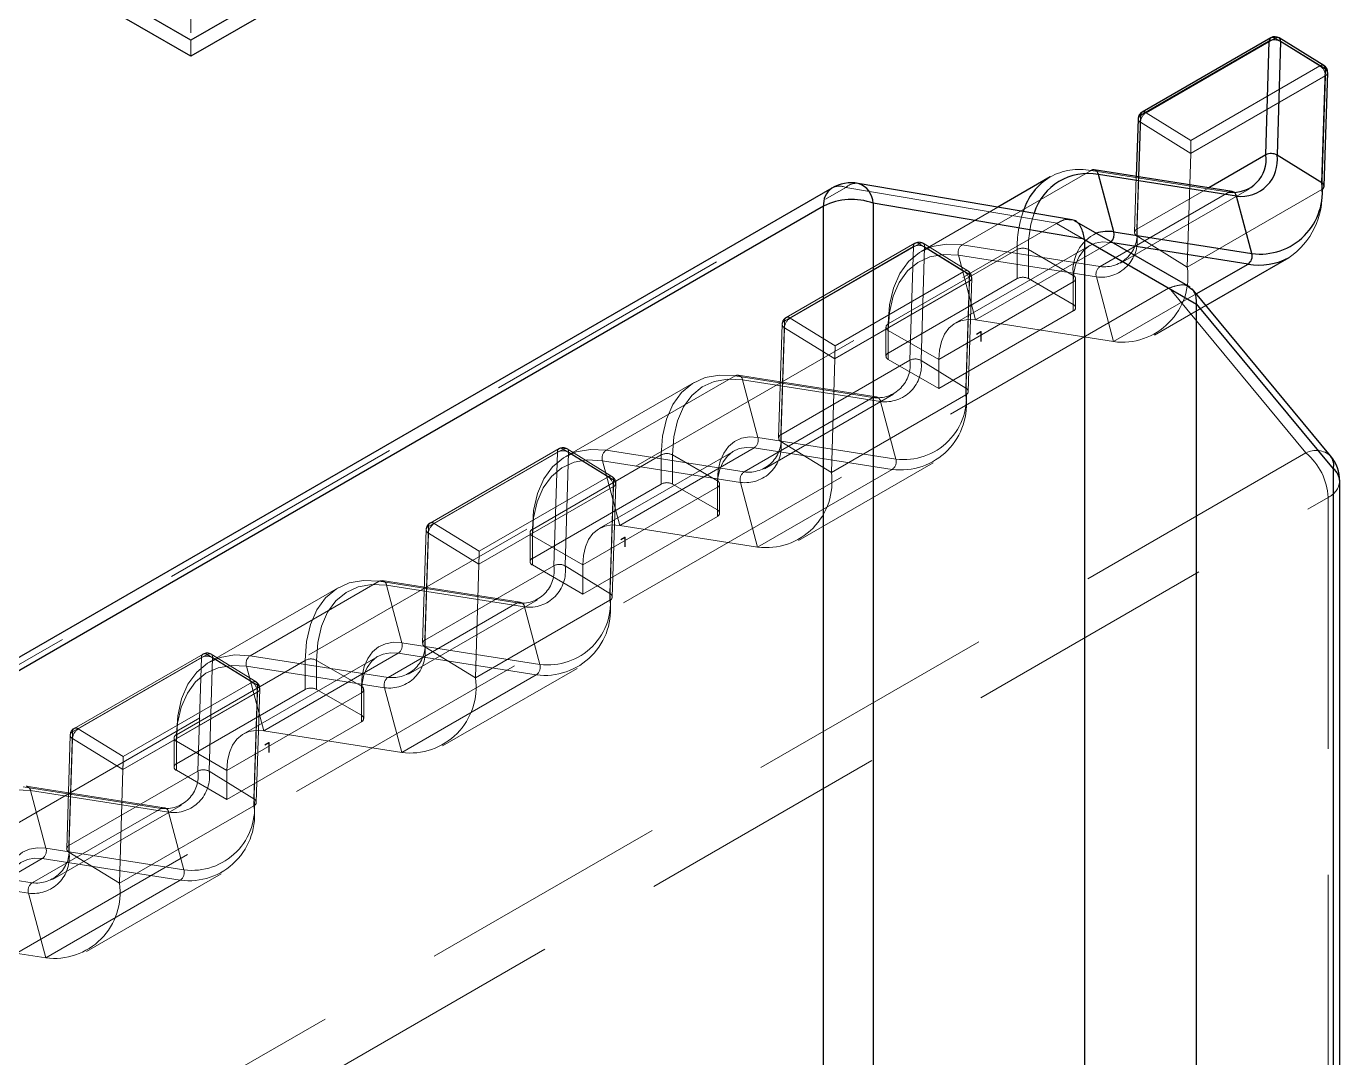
# Model space of a CAD drawing. Header units: millimetres. Extents: x 0 to 841, y 0 to 2287.
# Drawn here: x 613.14 to 619.76, y 243.56 to 248.77 of the extents above; entities that cross this region are included whole.
import ezdxf

# ---------------------------------------------------------------- set-up
doc = ezdxf.new("R2010")
doc.units = ezdxf.units.MM
doc.header["$PDSIZE"] = -1
doc.linetypes.add('HIDDEN', pattern=[1.905, 1.27, -0.635])

msp = doc.modelspace()

# ---------------------------------------------------------------- linework, layer by layer
at = {"color": 7, "linetype": 'HIDDEN', "lineweight": 18}
for p, q in [((613.9687, 250.0027), (613.9687, 248.6962)), ((613.9687, 248.6146), (613.9687, 248.6962)), ((618.7884, 248.3296), (619.4389, 248.7051)), ((619.4389, 248.7051), (619.6651, 248.5654)), ((619.6651, 248.5654), (619.0145, 248.1899)), ((619.0135, 248.124), (619.6924, 248.5159)), ((619.6924, 248.517), (619.0136, 248.1252)), ((619.6924, 248.5159), (619.6747, 247.9421)), ((619.0145, 248.1899), (618.7884, 248.3296)), ((618.7415, 247.7074), (618.7591, 248.2812)), ((618.7591, 248.2812), (619.0135, 248.124)), ((618.9959, 247.5503), (619.0135, 248.124)), ((618.51, 248.0378), (617.8595, 247.6623)), ((618.51, 248.0378), (619.2061, 247.9285)), ((618.7385, 248.0077), (618.7298, 247.725)), ((618.7496, 248.0059), (618.7415, 247.7412)), ((605.6218, 241.2266), (617.2726, 247.9524)), ((617.2726, 247.9524), (618.3387, 247.7714)), ((619.2061, 247.9285), (618.5556, 247.553)), ((618.6588, 247.5693), (619.3093, 247.9449)), ((619.1038, 247.9503), (618.7415, 247.7412)), ((618.9959, 247.5503), (619.6747, 247.9421)), ((618.0403, 247.8532), (617.653, 247.6296)), ((606.315, 240.8301), (618.3358, 247.7696)), ((618.3358, 247.7696), (618.9015, 247.443)), ((617.6219, 247.6708), (616.9714, 247.2953)), ((616.9923, 247.2927), (617.6429, 247.6683)), ((617.6429, 247.6683), (617.869, 247.5286)), ((617.8891, 247.5306), (617.6629, 247.6702)), ((618.5556, 247.553), (617.8595, 247.6623)), ((617.9279, 247.2832), (618.6067, 247.6751)), ((618.6112, 247.6782), (618.6067, 247.6751)), ((618.6203, 247.6729), (618.6067, 247.6751)), ((618.7415, 247.7074), (618.9959, 247.5503)), ((617.6136, 247.6536), (616.9631, 247.2781)), ((618.1378, 247.6389), (617.4873, 247.2633)), ((617.596, 247.0799), (617.6136, 247.6536)), ((617.6702, 247.6525), (617.6525, 247.0788)), ((617.8963, 247.5129), (617.6702, 247.6525)), ((618.5035, 247.6587), (617.8247, 247.2668)), ((617.8409, 247.6097), (617.9279, 247.2832)), ((617.8409, 247.6097), (618.5369, 247.5004)), ((618.1378, 247.492), (618.1378, 247.6389)), ((618.1944, 247.6389), (618.1944, 247.492)), ((618.4206, 247.5082), (618.1944, 247.6389)), ((617.869, 247.5286), (617.2185, 247.1531)), ((617.8963, 247.4802), (617.2175, 247.0883)), ((617.2175, 247.0872), (617.8963, 247.4791)), ((618.1378, 247.492), (617.4873, 247.1164)), ((617.7418, 247.0837), (618.4206, 247.4756)), ((617.8963, 247.4791), (617.8786, 246.9053)), ((617.8787, 246.9391), (617.8963, 247.5129)), ((617.8904, 246.9215), (617.908, 247.4953)), ((618.4206, 247.3614), (618.1944, 247.492)), ((618.4206, 247.3614), (618.4206, 247.5082)), ((618.4206, 247.4756), (618.4206, 247.3287)), ((618.4324, 247.345), (618.4324, 247.4919)), ((618.5369, 247.5004), (618.624, 247.1739)), ((618.9015, 247.443), (606.8807, 240.5035)), ((618.624, 247.1739), (619.0414, 247.4149)), ((618.9047, 247.4447), (619.5946, 246.6119)), ((617.7418, 246.9368), (618.4206, 247.3287)), ((618.8305, 247.2066), (619.0899, 247.3563)), ((616.9631, 247.2781), (616.9454, 246.7043)), ((617.2185, 247.1531), (616.9923, 247.2927)), ((617.4873, 247.2633), (617.4873, 247.1164)), ((617.9279, 247.2832), (618.624, 247.1739)), ((616.9514, 247.2619), (616.9337, 246.6881)), ((616.9454, 246.6706), (616.9631, 247.2443)), ((616.9631, 247.2443), (617.2175, 247.0872)), ((617.4755, 247.247), (617.4755, 247.1001)), ((617.4873, 247.0838), (617.4873, 247.2307)), ((617.4873, 247.2307), (617.7418, 247.0837)), ((617.596, 247.0799), (616.9454, 246.7043)), ((617.1998, 246.5134), (617.2175, 247.0872)), ((617.4873, 247.0838), (617.7418, 246.9368)), ((617.8787, 246.9391), (617.6525, 247.0788)), ((617.7418, 247.0837), (617.7418, 246.9368)), ((616.714, 247.001), (616.0634, 246.6254)), ((616.714, 247.001), (617.41, 246.8917)), ((617.4259, 246.8949), (616.7298, 247.0042)), ((616.5075, 246.9683), (615.8569, 246.5927)), ((616.8293, 246.6908), (616.7519, 246.981)), ((617.448, 246.8718), (616.7519, 246.981)), ((617.41, 246.8917), (616.7595, 246.5162)), ((616.8627, 246.5325), (617.5133, 246.908)), ((617.1998, 246.5134), (617.8786, 246.9053)), ((617.5254, 246.5815), (617.448, 246.8718)), ((616.8293, 246.6908), (617.5254, 246.5815)), ((616.9454, 246.6706), (617.1998, 246.5134)), ((619.5946, 246.6119), (607.9439, 239.8861)), ((615.8176, 246.6168), (615.167, 246.2413)), ((615.8259, 246.634), (615.1753, 246.2584)), ((615.1963, 246.2559), (615.8468, 246.6314)), ((616.3417, 246.602), (615.6912, 246.2265)), ((615.7999, 246.043), (615.8176, 246.6168)), ((615.8468, 246.6314), (616.073, 246.4918)), ((615.8741, 246.6157), (615.8565, 246.0419)), ((616.093, 246.4937), (615.8669, 246.6334)), ((616.1003, 246.476), (615.8741, 246.6157)), ((616.7074, 246.6219), (616.0286, 246.23)), ((616.7595, 246.5162), (616.0634, 246.6254)), ((616.1319, 246.2463), (616.8107, 246.6382)), ((616.3417, 246.4551), (616.3417, 246.602)), ((616.3983, 246.602), (616.3983, 246.4551)), ((616.6246, 246.4714), (616.3983, 246.602)), ((617.5068, 246.5289), (616.8107, 246.6382)), ((616.0448, 246.5728), (616.1319, 246.2463)), ((616.0448, 246.5728), (616.7409, 246.4636)), ((617.0344, 246.1698), (617.7133, 246.5616)), ((616.073, 246.4918), (615.4224, 246.1162)), ((616.0826, 245.9023), (616.1003, 246.476)), ((616.6246, 246.3245), (616.6246, 246.4714)), ((616.828, 246.1371), (617.5068, 246.5289)), ((615.4214, 246.0504), (616.1003, 246.4422)), ((616.1003, 246.4434), (615.4215, 246.0515)), ((616.3417, 246.4551), (615.6912, 246.0796)), ((615.9458, 246.0469), (616.6246, 246.4387)), ((616.1003, 246.4422), (616.0826, 245.8685)), ((616.0943, 245.8847), (616.112, 246.4585)), ((616.6246, 246.3245), (616.3983, 246.4551)), ((616.6246, 246.4387), (616.6246, 246.2919)), ((616.6363, 246.3082), (616.6363, 246.4551)), ((616.7409, 246.4636), (616.828, 246.1371)), ((608.0556, 239.6619), (619.7064, 246.3877)), ((619.7064, 246.3877), (619.7064, 241.2626)), ((615.9458, 245.9), (616.6246, 246.2919)), ((615.1553, 246.225), (615.1377, 245.6513)), ((615.167, 246.2413), (615.1494, 245.6675)), ((615.1494, 245.6337), (615.167, 246.2075)), ((615.167, 246.2075), (615.4214, 246.0504)), ((615.4224, 246.1162), (615.1963, 246.2559)), ((615.6795, 246.2101), (615.6795, 246.0633)), ((615.6912, 246.2265), (615.6912, 246.0796)), ((616.1319, 246.2463), (616.828, 246.1371)), ((615.6912, 246.0469), (615.6912, 246.1938)), ((615.6912, 246.1938), (615.9458, 246.0469)), ((615.7999, 246.043), (615.1494, 245.6675)), ((615.4038, 245.4766), (615.4214, 246.0504)), ((615.6912, 246.0469), (615.9458, 245.9)), ((616.0826, 245.9023), (615.8565, 246.0419)), ((615.9458, 246.0469), (615.9458, 245.9)), ((614.9179, 245.9641), (614.2674, 245.5886)), ((614.9179, 245.9641), (615.614, 245.8549)), ((615.6299, 245.8581), (614.9338, 245.9674)), ((615.0332, 245.654), (614.9559, 245.9442)), ((615.6519, 245.8349), (614.9559, 245.9442)), ((614.7114, 245.9315), (614.0609, 245.5559)), ((615.0667, 245.4957), (615.7172, 245.8712)), ((615.614, 245.8549), (614.9635, 245.4793)), ((615.4038, 245.4766), (616.0826, 245.8685)), ((615.7293, 245.5447), (615.6519, 245.8349)), ((615.0332, 245.654), (615.7293, 245.5447)), ((615.1494, 245.6337), (615.4038, 245.4766)), ((614.0215, 245.58), (613.371, 245.2044)), ((614.0298, 245.5972), (613.3793, 245.2216)), ((613.4002, 245.219), (614.0508, 245.5946)), ((614.5457, 245.5652), (613.8952, 245.1896)), ((614.0039, 245.0062), (614.0215, 245.58)), ((614.0508, 245.5946), (614.2769, 245.4549)), ((614.0781, 245.5788), (614.0604, 245.0051)), ((614.297, 245.4569), (614.0708, 245.5965)), ((614.3042, 245.4392), (614.0781, 245.5788)), ((614.9114, 245.585), (614.2326, 245.1932)), ((614.9635, 245.4793), (614.2674, 245.5886)), ((614.3358, 245.2095), (615.0146, 245.6014)), ((614.5457, 245.4183), (614.5457, 245.5652)), ((614.6023, 245.5652), (614.6023, 245.4183)), ((614.8285, 245.4346), (614.6023, 245.5652)), ((615.7107, 245.4921), (615.0146, 245.6014)), ((614.2488, 245.536), (614.3358, 245.2095)), ((614.2488, 245.536), (614.9448, 245.4267)), ((615.0319, 245.1002), (615.7107, 245.4921)), ((615.2384, 245.1329), (615.9172, 245.5248)), ((614.3042, 245.4065), (613.6254, 245.0147)), ((614.2769, 245.4549), (613.6264, 245.0794)), ((614.5457, 245.4183), (613.8952, 245.0428)), ((614.2866, 244.8654), (614.3042, 245.4392)), ((614.2983, 244.8479), (614.3159, 245.4216)), ((614.8285, 245.2877), (614.6023, 245.4183)), ((614.8285, 245.2877), (614.8285, 245.4346)), ((614.8402, 245.2713), (614.8402, 245.4182)), ((614.9448, 245.4267), (615.0319, 245.1002)), ((613.6254, 245.0135), (614.3042, 245.4054)), ((614.1497, 245.01), (614.8285, 245.4019)), ((614.3042, 245.4054), (614.2865, 244.8316)), ((614.8285, 245.4019), (614.8285, 245.255)), ((613.6264, 245.0794), (613.4002, 245.219)), ((614.1497, 244.8631), (614.8285, 245.255)), ((614.3358, 245.2095), (615.0319, 245.1002)), ((613.3593, 245.1882), (613.3416, 244.6144)), ((613.371, 245.2044), (613.3533, 244.6307)), ((613.3533, 244.5969), (613.371, 245.1706)), ((613.371, 245.1706), (613.6254, 245.0135)), ((613.8834, 245.1733), (613.8834, 245.0264)), ((613.8952, 245.1896), (613.8952, 245.0428)), ((613.8952, 245.0101), (613.8952, 245.157)), ((613.8952, 245.157), (614.1497, 245.01)), ((613.6077, 244.4398), (613.6254, 245.0135)), ((613.8952, 245.0101), (614.1497, 244.8631)), ((614.1497, 245.01), (614.1497, 244.8631)), ((614.0039, 245.0062), (613.3533, 244.6307)), ((614.2866, 244.8654), (614.0604, 245.0051)), ((613.1218, 244.9273), (613.8179, 244.818)), ((613.8338, 244.8213), (613.1377, 244.9305)), ((613.2372, 244.6171), (613.1598, 244.9074)), ((613.8559, 244.7981), (613.1598, 244.9074)), ((613.8179, 244.818), (613.1674, 244.4425)), ((613.2706, 244.4588), (613.9212, 244.8344)), ((613.6077, 244.4398), (614.2865, 244.8316)), ((613.9333, 244.5079), (613.8559, 244.7981)), ((613.2372, 244.6171), (613.9333, 244.5079)), ((613.1674, 244.4425), (612.4713, 244.5518)), ((612.5398, 244.1727), (613.2186, 244.5645)), ((613.9147, 244.4553), (613.2186, 244.5645)), ((613.3533, 244.5969), (613.6077, 244.4398)), ((612.4527, 244.4992), (613.1488, 244.3899)), ((613.4423, 244.0961), (614.1212, 244.488)), ((613.2359, 244.0634), (613.9147, 244.4553)), ((613.1488, 244.3899), (613.2359, 244.0634)), ((612.5398, 244.1727), (613.2359, 244.0634))]:
    msp.add_line(p, q, dxfattribs=at)
at = {"color": 7, "linetype": 'Continuous', "lineweight": 25}
for p, q in [((613.9687, 248.6146), (613.4031, 248.9412)), ((613.9687, 248.6962), (613.4738, 248.982)), ((613.9687, 248.6962), (613.5445, 248.9412)), ((614.2516, 248.8595), (613.9687, 248.6962)), ((614.3223, 248.8187), (613.9687, 248.6146)), ((619.4097, 248.6905), (618.7591, 248.3149)), ((619.418, 248.7077), (618.7674, 248.3321)), ((619.392, 248.1167), (619.4097, 248.6905)), ((619.4662, 248.6894), (619.4486, 248.1156)), ((619.6851, 248.5674), (619.459, 248.7071)), ((619.6924, 248.5497), (619.4662, 248.6894)), ((619.6747, 247.9759), (619.6924, 248.5497)), ((619.6864, 247.9584), (619.7041, 248.5321)), ((618.7474, 248.2987), (618.7385, 248.0077)), ((618.7591, 248.3149), (618.7496, 248.0059)), ((619.392, 248.1167), (619.1038, 247.9503)), ((619.6747, 247.9759), (619.4486, 248.1156)), ((618.3035, 248.0051), (618.0403, 247.8532)), ((619.222, 247.9318), (618.5259, 248.0411)), ((618.6254, 247.7277), (618.548, 248.0179)), ((619.2441, 247.9086), (618.548, 248.0179)), ((617.2022, 247.9488), (605.5515, 241.223)), ((618.4146, 247.7896), (617.3357, 247.9728)), ((617.4109, 247.8725), (617.4109, 242.7474)), ((618.477, 247.6915), (617.4109, 247.8725)), ((619.3214, 247.6184), (619.2441, 247.9086)), ((617.1608, 247.8572), (605.5101, 241.1314)), ((617.1608, 242.7321), (617.1608, 247.8572)), ((619.0098, 247.4481), (618.4274, 247.7843)), ((618.6254, 247.7277), (619.3214, 247.6184)), ((618.4772, 247.6879), (618.4772, 242.1354)), ((619.0429, 247.3613), (618.4772, 247.6879)), ((619.3028, 247.5658), (618.6203, 247.6729)), ((619.0899, 247.3563), (619.5093, 247.5985)), ((619.0414, 247.4149), (619.3028, 247.5658)), ((619.719, 246.5969), (619.0208, 247.4397)), ((619.0429, 241.8088), (619.0429, 247.3613)), ((619.7329, 246.5321), (619.043, 247.3648)), ((619.7329, 241.4069), (619.7329, 246.5321)), ((619.765, 241.3442), (619.765, 246.4693))]:
    msp.add_line(p, q, dxfattribs=at)
at = {"color": 7, "linetype": 'Continuous'}
for p, q in [((617.9539, 247.2226), (617.933, 247.2105)), ((617.9539, 247.2226), (617.9539, 247.1742)), ((616.1579, 246.1857), (616.137, 246.1736)), ((616.1579, 246.1857), (616.1579, 246.1374)), ((614.3618, 245.1489), (614.3409, 245.1368)), ((614.3618, 245.1489), (614.3618, 245.1005))]:
    msp.add_line(p, q, dxfattribs=at)
at = {"color": 7, "linetype": 'HIDDEN', "lineweight": 18, "flags": 128}
for points in [[(617.8595, 247.6623), (617.7809, 247.6665), (617.7086, 247.6538), (617.6443, 247.6244), (617.5896, 247.5789), (617.5456, 247.5185), (617.5134, 247.4446), (617.4938, 247.3589), (617.4873, 247.2633)], [(617.6702, 247.6525), (617.6698, 247.6585), (617.6684, 247.6635), (617.666, 247.6676), (617.6626, 247.6704), (617.6584, 247.6719), (617.6536, 247.6721), (617.6484, 247.6708), (617.6429, 247.6683)], [(618.6067, 247.6751), (618.5674, 247.6772), (618.5313, 247.6708), (618.4992, 247.6561), (618.4718, 247.6334), (618.4498, 247.6032), (618.4337, 247.5662), (618.4239, 247.5234), (618.4206, 247.4756)], [(617.4873, 247.2307), (617.4935, 247.3214), (617.5121, 247.4029), (617.5427, 247.4731), (617.5844, 247.5305), (617.6365, 247.5737), (617.6975, 247.6016), (617.7662, 247.6137), (617.8409, 247.6097)], [(617.8963, 247.5129), (617.896, 247.5188), (617.8945, 247.5239), (617.8921, 247.5279), (617.8887, 247.5308), (617.8846, 247.5323), (617.8798, 247.5324), (617.8745, 247.5312), (617.869, 247.5286)], [(617.7418, 247.0837), (617.7451, 247.1315), (617.7549, 247.1744), (617.771, 247.2113), (617.793, 247.2415), (617.8203, 247.2642), (617.8525, 247.2789), (617.8886, 247.2853), (617.9279, 247.2832)], [(616.3417, 246.602), (616.3483, 246.6976), (616.3679, 246.7833), (616.4001, 246.8573), (616.444, 246.9176), (616.4988, 246.9631), (616.5631, 246.9925), (616.6353, 247.0052), (616.714, 247.001)], [(616.7519, 246.981), (616.6772, 246.9851), (616.6086, 246.973), (616.5475, 246.945), (616.4955, 246.9019), (616.4537, 246.8445), (616.4232, 246.7743), (616.4046, 246.6928), (616.3983, 246.602)], [(616.6246, 246.4714), (616.6282, 246.524), (616.639, 246.5711), (616.6567, 246.6118), (616.6809, 246.645), (616.711, 246.67), (616.7463, 246.6862), (616.7861, 246.6932), (616.8293, 246.6908)], [(616.0634, 246.6254), (615.9848, 246.6297), (615.9125, 246.6169), (615.8483, 246.5875), (615.7935, 246.5421), (615.7495, 246.4817), (615.7174, 246.4078), (615.6978, 246.322), (615.6912, 246.2265)], [(615.8741, 246.6157), (615.8738, 246.6216), (615.8724, 246.6267), (615.8699, 246.6307), (615.8665, 246.6336), (615.8624, 246.6351), (615.8576, 246.6352), (615.8523, 246.634), (615.8468, 246.6314)], [(616.8107, 246.6382), (616.7714, 246.6403), (616.7352, 246.634), (616.7031, 246.6193), (616.6757, 246.5965), (616.6538, 246.5664), (616.6377, 246.5294), (616.6279, 246.4865), (616.6246, 246.4387)], [(615.6912, 246.1938), (615.6975, 246.2846), (615.7161, 246.3661), (615.7466, 246.4363), (615.7884, 246.4937), (615.8404, 246.5368), (615.9015, 246.5648), (615.9701, 246.5769), (616.0448, 246.5728)], [(616.1003, 246.476), (616.0999, 246.482), (616.0985, 246.487), (616.0961, 246.4911), (616.0927, 246.4939), (616.0885, 246.4954), (616.0837, 246.4956), (616.0785, 246.4943), (616.073, 246.4918)], [(615.9458, 246.0469), (615.9491, 246.0946), (615.9589, 246.1375), (615.9749, 246.1745), (615.9969, 246.2047), (616.0243, 246.2274), (616.0564, 246.2421), (616.0926, 246.2485), (616.1319, 246.2463)], [(614.5457, 245.5652), (614.5523, 245.6607), (614.5719, 245.7465), (614.604, 245.8204), (614.648, 245.8808), (614.7027, 245.9262), (614.767, 245.9557), (614.8393, 245.9684), (614.9179, 245.9641)], [(614.9559, 245.9442), (614.8812, 245.9482), (614.8125, 245.9361), (614.7515, 245.9082), (614.6994, 245.865), (614.6577, 245.8077), (614.6271, 245.7374), (614.6085, 245.656), (614.6023, 245.5652)], [(614.8285, 245.4346), (614.8322, 245.4871), (614.8429, 245.5343), (614.8606, 245.5749), (614.8848, 245.6081), (614.9149, 245.6331), (614.9503, 245.6493), (614.99, 245.6563), (615.0332, 245.654)], [(614.2674, 245.5886), (614.1887, 245.5928), (614.1165, 245.5801), (614.0522, 245.5507), (613.9975, 245.5053), (613.9535, 245.4449), (613.9213, 245.3709), (613.9017, 245.2852), (613.8952, 245.1896)], [(613.8952, 245.157), (613.9014, 245.2478), (613.92, 245.3292), (613.9506, 245.3995), (613.9923, 245.4568), (614.0444, 245.5), (614.1054, 245.5279), (614.1741, 245.54), (614.2488, 245.536)], [(614.0781, 245.5788), (614.0777, 245.5848), (614.0763, 245.5899), (614.0739, 245.5939), (614.0705, 245.5967), (614.0663, 245.5983), (614.0615, 245.5984), (614.0563, 245.5972), (614.0508, 245.5946)], [(615.0146, 245.6014), (614.9753, 245.6035), (614.9392, 245.5971), (614.9071, 245.5824), (614.8797, 245.5597), (614.8577, 245.5295), (614.8416, 245.4926), (614.8318, 245.4497), (614.8285, 245.4019)], [(614.3042, 245.4392), (614.3039, 245.4451), (614.3024, 245.4502), (614.3, 245.4542), (614.2966, 245.4571), (614.2925, 245.4586), (614.2877, 245.4587), (614.2824, 245.4575), (614.2769, 245.4549)], [(614.1497, 245.01), (614.153, 245.0578), (614.1628, 245.1007), (614.1789, 245.1376), (614.2009, 245.1678), (614.2282, 245.1905), (614.2604, 245.2053), (614.2965, 245.2116), (614.3358, 245.2095)], [(613.1598, 244.9074), (613.0851, 244.9114), (613.0165, 244.8993), (612.9554, 244.8713), (612.9034, 244.8282), (612.8616, 244.7708), (612.8311, 244.7006), (612.8125, 244.6191), (612.8062, 244.5283)], [(613.0325, 244.3977), (613.0361, 244.4503), (613.0469, 244.4974), (613.0646, 244.5381), (613.0887, 244.5713), (613.1189, 244.5963), (613.1542, 244.6125), (613.194, 244.6195), (613.2372, 244.6171)], [(613.2186, 244.5645), (613.1793, 244.5667), (613.1431, 244.5603), (613.111, 244.5456), (613.0836, 244.5229), (613.0617, 244.4927), (613.0456, 244.4557), (613.0358, 244.4128), (613.0325, 244.3651)]]:
    msp.add_lwpolyline(points, dxfattribs=at)
at = {"color": 7, "linetype": 'Continuous', "lineweight": 25}
for centre, radius, start, end in [((619.4291, 248.6917), 0.0195, 125.03294, 183.57448), ((619.4369, 248.6374), 0.0597, 60.57665, 117.13405), ((619.438, 248.673), 0.04, 58.29999, 119.99731), ((619.4473, 248.6919), 0.0191, 352.23502, 52.38905), ((619.6641, 248.5334), 0.04, 358.23711, 58.29999), ((619.6735, 248.5523), 0.0191, 352.23502, 52.38905), ((619.6839, 248.5314), 0.0202, 2.21401, 65.12545), ((618.7874, 248.2975), 0.04, 119.99731, 178.23711), ((618.7786, 248.3162), 0.0195, 125.03294, 183.57448), ((618.7678, 248.2964), 0.0205, 114.88051, 173.47146), ((619.2277, 248.0932), 0.166, 262.53188, 8.15763), ((619.2678, 248.0897), 0.1826, 262.53188, 8.15763), ((619.4193, 248.0636), 0.0597, 60.57665, 117.13405), ((618.4641, 247.7398), 0.3102, 121.18675, 162.79304), ((618.4946, 247.7388), 0.2841, 79.17978, 162.93732), ((618.5225, 248.0173), 0.024, 81.83074, 121.23359), ((618.5195, 248.0128), 0.0289, 10.00326, 77.19472), ((617.2586, 247.8682), 0.0984, 124.93656, 186.37562), ((617.3022, 247.7756), 0.2, 80.36547, 119.99731), ((617.3017, 247.869), 0.1092, 1.86177, 71.87392), ((619.2156, 247.9036), 0.0289, 10.00326, 77.19472), ((619.3624, 247.9312), 0.3155, 262.53188, 8.15763), ((619.6662, 247.9576), 0.0202, 2.21401, 65.12545), ((619.6661, 247.9607), 0.0205, 294.88051, 353.47146), ((617.3034, 247.5783), 0.3133, 69.93112, 117.06836), ((618.5936, 247.5541), 0.1765, 79.62836, 108.77751), ((618.5776, 247.7145), 0.0495, 312.70682, 15.37473), ((619.2751, 247.6052), 0.0482, 305.11524, 15.9192), ((619.3604, 247.8705), 0.3101, 259.29833, 298.69352), ((619.565, 246.4693), 0.2, 0, 39.63926), ((619.6553, 246.5494), 0.0795, 347.43751, 36.74948), ((619.6812, 246.4661), 0.0838, 2.24361, 51.94084)]:
    msp.add_arc(centre, radius, start, end, dxfattribs=at)
at = {"color": 7, "linetype": 'HIDDEN', "lineweight": 18}
for centre, radius, start, end in [((619.4263, 248.6897), 0.0198, 53.82896, 114.86058), ((619.4186, 248.6722), 0.0387, 58.29275, 59.99533), ((619.4506, 248.6896), 0.0194, 64.26916, 126.91053), ((619.6767, 248.55), 0.0194, 64.26916, 126.91053), ((619.6307, 248.5141), 0.0618, 2.69521, 56.14996), ((619.6838, 248.5345), 0.0205, 294.88051, 353.47146), ((619.6556, 248.517), 0.0367, 358.245, 0.00776), ((618.8223, 248.276), 0.0634, 122.35432, 175.31628), ((618.7757, 248.3142), 0.0198, 53.82896, 114.86058), ((618.7681, 248.2966), 0.0387, 58.29275, 59.99533), ((618.7682, 248.2998), 0.0207, 183.11083, 244.22862), ((618.4523, 247.7338), 0.3095, 79.25373, 118.73813), ((617.2413, 247.8746), 0.0838, 68.0685, 117.75617), ((617.3264, 247.8938), 0.0795, 83.25314, 132.55941), ((619.2186, 247.908), 0.024, 81.83074, 121.23359), ((619.2925, 247.9144), 0.3832, 304.45612, 4.1513), ((618.6962, 247.6505), 0.5586, 161.08931, 181.19348), ((618.7247, 247.6499), 0.5305, 161.05444, 181.19575), ((618.5771, 247.7176), 0.166, 262.53188, 8.15763), ((618.7501, 247.7226), 0.0205, 114.88051, 173.47146), ((617.6308, 247.6555), 0.0173, 50.34513, 186.2024), ((617.6409, 247.6005), 0.0597, 60.57665, 117.13405), ((617.6419, 247.6362), 0.04, 58.29999, 119.99731), ((617.6225, 247.6353), 0.0387, 58.29275, 59.99533), ((617.8872, 247.6229), 0.0482, 125.11524, 195.9192), ((618.6269, 247.5338), 0.2079, 115.69942, 187.07857), ((618.5607, 247.6815), 0.1826, 262.53188, 8.15763), ((618.7505, 247.7261), 0.0207, 183.11083, 244.22862), ((618.1661, 247.5843), 0.0615, 62.60967, 117.39033), ((617.8346, 247.4773), 0.0618, 2.69521, 56.14996), ((617.868, 247.4965), 0.04, 358.23711, 58.29999), ((618.5833, 247.5136), 0.0482, 125.11524, 195.9192), ((618.6672, 247.5032), 0.3321, 262.53188, 8.15763), ((617.8893, 247.496), 0.0183, 292.41284, 67.52873), ((617.8596, 247.4802), 0.0367, 358.245, 0.00776), ((618.1661, 247.4374), 0.0615, 62.60967, 117.39033), ((618.4123, 247.4899), 0.0201, 5.6948, 65.62534), ((618.4123, 247.4939), 0.0201, 294.37466, 354.3052), ((618.4144, 247.345), 0.0175, 290.78342, 69.21658), ((616.9914, 247.2606), 0.04, 119.99731, 178.23711), ((616.9701, 247.2612), 0.0183, 112.41284, 247.52873), ((616.9803, 247.28), 0.0173, 50.34513, 186.2024), ((617.0263, 247.2391), 0.0634, 122.35432, 175.31628), ((616.972, 247.2598), 0.0387, 58.29275, 59.99533), ((617.4935, 247.247), 0.0175, 110.78342, 249.21658), ((617.4316, 247.0563), 0.166, 262.53188, 8.15763), ((617.4717, 247.0528), 0.1826, 262.53188, 8.15763), ((617.4935, 247.1001), 0.0175, 110.78342, 249.21658), ((617.6232, 247.0268), 0.0597, 60.57665, 117.13405), ((616.7264, 246.9804), 0.024, 81.83074, 121.23359), ((616.7234, 246.976), 0.0289, 10.00326, 77.19472), ((617.5664, 246.8943), 0.3155, 262.53188, 8.15763), ((617.8702, 246.9208), 0.0202, 2.21401, 65.12545), ((617.4222, 246.8687), 0.026, 6.66086, 117.89214), ((617.5499, 246.8582), 0.3321, 262.53188, 8.15763), ((617.87, 246.9239), 0.0205, 294.88051, 353.47146), ((616.7646, 246.6446), 0.1826, 262.53188, 8.15763), ((616.7811, 246.6808), 0.166, 262.53188, 8.15763), ((616.783, 246.6776), 0.0482, 305.11524, 15.9192), ((616.9524, 246.6874), 0.0183, 112.41284, 247.52873), ((615.8348, 246.6187), 0.0173, 50.34513, 186.2024), ((615.8448, 246.5637), 0.0597, 60.57665, 117.13405), ((615.8458, 246.5994), 0.04, 58.29999, 119.99731), ((615.8265, 246.5985), 0.0387, 58.29275, 59.99533), ((616.0911, 246.586), 0.0482, 125.11524, 195.9192), ((616.37, 246.5474), 0.0615, 62.60967, 117.39033), ((619.6461, 246.5156), 0.1092, 48.1254, 118.134), ((619.3935, 246.3717), 0.3133, 2.92773, 50.07169), ((617.4791, 246.5683), 0.0482, 305.11524, 15.9192), ((616.0386, 246.4405), 0.0618, 2.69521, 56.14996), ((616.072, 246.4597), 0.04, 358.23711, 58.29999), ((616.0933, 246.4591), 0.0183, 292.41284, 67.52873), ((616.6184, 246.4551), 0.0175, 290.78342, 69.21658), ((616.7872, 246.4768), 0.0482, 125.11524, 195.9192), ((616.8711, 246.4663), 0.3321, 262.53188, 8.15763), ((619.6646, 246.4795), 0.1009, 294.47116, 354.2087), ((616.0635, 246.4434), 0.0367, 358.245, 0.00776), ((616.37, 246.4006), 0.0615, 62.60967, 117.39033), ((616.6184, 246.3082), 0.0175, 290.78342, 69.21658), ((615.1953, 246.2238), 0.04, 119.99731, 178.23711), ((615.174, 246.2244), 0.0183, 112.41284, 247.52873), ((615.1843, 246.2431), 0.0173, 50.34513, 186.2024), ((615.2302, 246.2023), 0.0634, 122.35432, 175.31628), ((615.176, 246.223), 0.0387, 58.29275, 59.99533), ((615.6974, 246.2101), 0.0175, 110.78342, 249.21658), ((615.6974, 246.0633), 0.0175, 110.78342, 249.21658), ((615.6356, 246.0195), 0.166, 262.53188, 8.15763), ((615.6757, 246.016), 0.1826, 262.53188, 8.15763), ((615.8271, 245.9899), 0.0597, 60.57665, 117.13405), ((614.9301, 245.9412), 0.026, 6.66086, 117.89214), ((615.7703, 245.8575), 0.3155, 262.53188, 8.15763), ((616.0756, 245.8854), 0.0183, 292.41284, 67.52873), ((615.6261, 245.8319), 0.026, 6.66086, 117.89214), ((615.7539, 245.8213), 0.3321, 262.53188, 8.15763), ((614.9686, 245.6078), 0.1826, 262.53188, 8.15763), ((614.985, 245.6439), 0.166, 262.53188, 8.15763), ((614.9869, 245.6408), 0.0482, 305.11524, 15.9192), ((615.1564, 245.6506), 0.0183, 112.41284, 247.52873), ((614.0387, 245.5818), 0.0173, 50.34513, 186.2024), ((614.0488, 245.5268), 0.0597, 60.57665, 117.13405), ((614.0498, 245.5625), 0.04, 58.29999, 119.99731), ((614.0304, 245.5617), 0.0387, 58.29275, 59.99533), ((614.2951, 245.5492), 0.0482, 125.11524, 195.9192), ((614.574, 245.5106), 0.0615, 62.60967, 117.39033), ((615.683, 245.5315), 0.0482, 305.11524, 15.9192), ((614.9912, 245.4399), 0.0482, 125.11524, 195.9192), ((615.0751, 245.4295), 0.3321, 262.53188, 8.15763), ((614.2425, 245.4036), 0.0618, 2.69521, 56.14996), ((614.2759, 245.4228), 0.04, 358.23711, 58.29999), ((614.2972, 245.4223), 0.0183, 292.41284, 67.52873), ((614.2675, 245.4065), 0.0367, 358.245, 0.00776), ((614.574, 245.3637), 0.0615, 62.60967, 117.39033), ((614.8223, 245.4182), 0.0175, 290.78342, 69.21658), ((614.8223, 245.2713), 0.0175, 290.78342, 69.21658), ((613.3993, 245.187), 0.04, 119.99731, 178.23711), ((613.3882, 245.2063), 0.0173, 50.34513, 186.2024), ((613.4342, 245.1655), 0.0634, 122.35432, 175.31628), ((613.3799, 245.1861), 0.0387, 58.29275, 59.99533), ((613.378, 245.1875), 0.0183, 112.41284, 247.52873), ((613.9013, 245.1733), 0.0175, 110.78342, 249.21658), ((613.9013, 245.0264), 0.0175, 110.78342, 249.21658), ((614.0311, 244.9531), 0.0597, 60.57665, 117.13405), ((613.8395, 244.9827), 0.166, 262.53188, 8.15763), ((613.8796, 244.9792), 0.1826, 262.53188, 8.15763), ((613.1313, 244.9023), 0.0289, 10.00326, 77.19472), ((613.8301, 244.7951), 0.026, 6.66086, 117.89214), ((613.9578, 244.7845), 0.3321, 262.53188, 8.15763), ((613.9743, 244.8207), 0.3155, 262.53188, 8.15763), ((614.2779, 244.8502), 0.0205, 294.88051, 353.47146), ((614.2781, 244.8471), 0.0202, 2.21401, 65.12545), ((613.189, 244.6071), 0.166, 262.53188, 8.15763), ((613.1909, 244.6039), 0.0482, 305.11524, 15.9192), ((613.3619, 244.6121), 0.0205, 114.88051, 173.47146), ((613.3623, 244.6156), 0.0207, 183.11083, 244.22862), ((613.1725, 244.571), 0.1826, 262.53188, 8.15763), ((613.887, 244.4947), 0.0482, 305.11524, 15.9192), ((613.1951, 244.4031), 0.0482, 125.11524, 195.9192), ((613.279, 244.3926), 0.3321, 262.53188, 8.15763)]:
    msp.add_arc(centre, radius, start, end, dxfattribs=at)
for points, knots in [([(619.0145, 248.1899), (619.0145, 248.1848), (619.0145, 248.1746), (619.0143, 248.157), (619.014, 248.1427), (619.0138, 248.133), (619.0136, 248.1277), (619.0136, 248.1252)], [0, 0, 0, 0, 0.309525, 0.615015, 0.758082, 0.88571, 1, 1, 1, 1]), ([(619.0136, 248.1252), (619.0136, 248.125), (619.0135, 248.1246), (619.0135, 248.1242), (619.0135, 248.124)], [0, 0, 0, 0, 0.560071, 1, 1, 1, 1]), ([(618.3387, 247.7714), (618.3382, 247.7711), (618.3373, 247.7704), (618.3362, 247.7698), (618.3358, 247.7696)], [0, 0, 0, 0, 0.560606, 1, 1, 1, 1]), ([(618.4075, 247.7883), (618.3983, 247.7899), (618.3767, 247.7936), (618.3526, 247.7795), (618.3387, 247.7714)], [0, 0, 0, 0, 0.4269577, 1, 1, 1, 1]), ([(619.0052, 247.4469), (619.0027, 247.4495), (618.9911, 247.4618), (618.9546, 247.4617), (618.921, 247.4502), (618.9047, 247.4447)], [0, 0, 0, 0, 0.124573, 0.577774, 1, 1, 1, 1]), ([(618.9015, 247.443), (618.9021, 247.4433), (618.9031, 247.4439), (618.9042, 247.4444), (618.9047, 247.4447)], [0, 0, 0, 0, 0.559317, 1, 1, 1, 1]), ([(617.2185, 247.1531), (617.2185, 247.1479), (617.2184, 247.1378), (617.2182, 247.1202), (617.2179, 247.1059), (617.2177, 247.0962), (617.2176, 247.0908), (617.2175, 247.0883)], [0, 0, 0, 0, 0.309525, 0.615015, 0.758082, 0.88571, 1, 1, 1, 1]), ([(617.2175, 247.0883), (617.2175, 247.0881), (617.2175, 247.0877), (617.2175, 247.0874), (617.2175, 247.0872)], [0, 0, 0, 0, 0.5600705, 1, 1, 1, 1]), ([(615.4224, 246.1162), (615.4224, 246.1111), (615.4224, 246.1009), (615.4222, 246.0833), (615.4219, 246.069), (615.4217, 246.0593), (615.4215, 246.054), (615.4215, 246.0515)], [0, 0, 0, 0, 0.309525, 0.615015, 0.758082, 0.88571, 1, 1, 1, 1]), ([(615.4215, 246.0515), (615.4215, 246.0513), (615.4214, 246.0509), (615.4214, 246.0505), (615.4214, 246.0504)], [0, 0, 0, 0, 0.560071, 1, 1, 1, 1]), ([(613.6264, 245.0794), (613.6264, 245.0743), (613.6263, 245.0641), (613.6261, 245.0465), (613.6258, 245.0322), (613.6256, 245.0225), (613.6255, 245.0172), (613.6254, 245.0147)], [0, 0, 0, 0, 0.309525, 0.615015, 0.758082, 0.88571, 1, 1, 1, 1]), ([(613.6254, 245.0147), (613.6254, 245.0144), (613.6254, 245.0141), (613.6254, 245.0137), (613.6254, 245.0135)], [0, 0, 0, 0, 0.560071, 1, 1, 1, 1])]:
    msp.add_open_spline(points, degree=3, knots=knots, dxfattribs=at)
at = {"color": 7, "linetype": 'Continuous', "lineweight": 25}
for points, knots in [([(618.477, 247.6915), (618.4724, 247.713), (618.4628, 247.7575), (618.4334, 247.7882), (618.4116, 247.7883), (618.4075, 247.7883)], [0, 0, 0, 0, 0.429389, 0.890215, 1, 1, 1, 1]), ([(618.4772, 247.6879), (618.4772, 247.6886), (618.4772, 247.6898), (618.4771, 247.691), (618.477, 247.6915)], [0, 0, 0, 0, 0.559317, 1, 1, 1, 1]), ([(619.043, 247.3648), (619.0425, 247.3853), (619.0415, 247.423), (619.0166, 247.4394), (619.0052, 247.4469)], [0, 0, 0, 0, 0.542466, 1, 1, 1, 1]), ([(619.043, 247.3648), (619.043, 247.3642), (619.0429, 247.363), (619.0429, 247.3618), (619.0429, 247.3613)], [0, 0, 0, 0, 0.560606, 1, 1, 1, 1])]:
    msp.add_open_spline(points, degree=3, knots=knots, dxfattribs=at)
at = {"color": 7, "linetype": 'Continuous'}
for p in [(617.9539, 247.2226), (616.1579, 246.1857), (614.3618, 245.1489)]:
    msp.add_point(p, dxfattribs=at)

doc.saveas('drawing.dxf')
